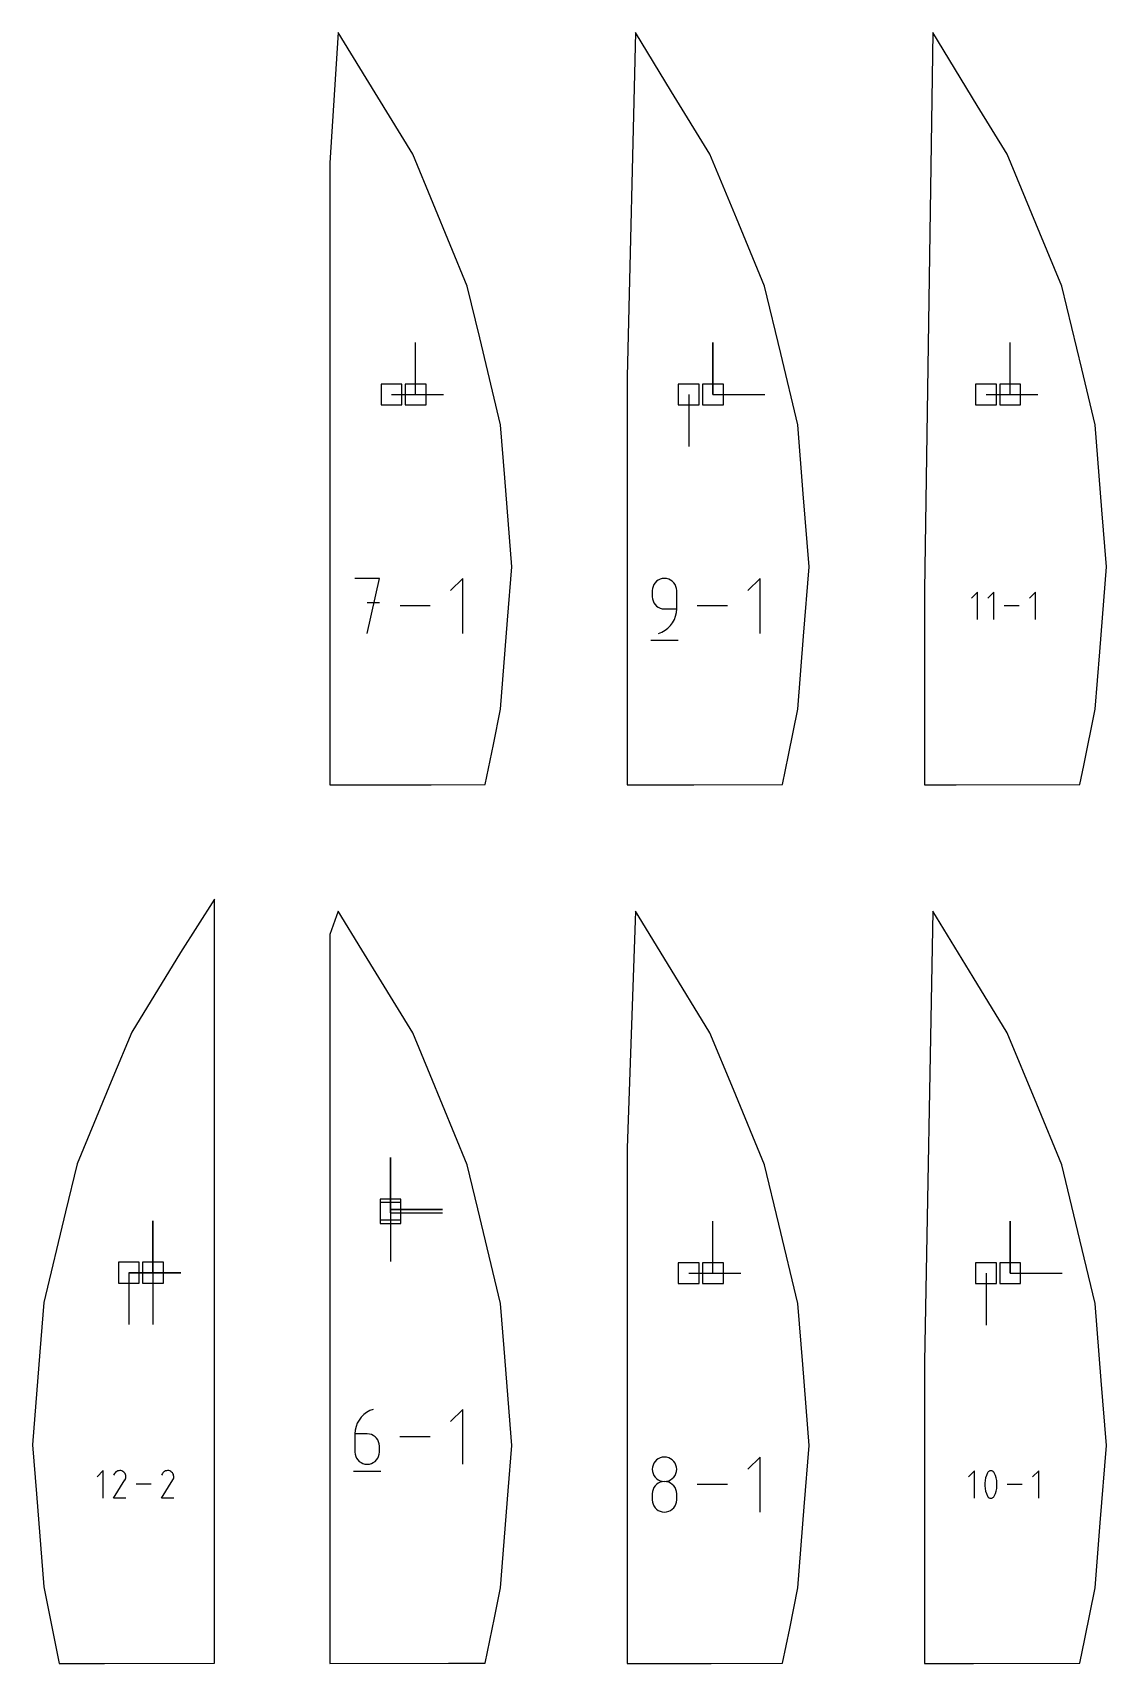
# Model space of a CAD drawing. Extents: x 0 to 800, y 0 to 1000.
# Drawn here: x 243.6 to 273.13, y 834.22 to 879.07 of the extents above; entities that cross this region are included whole.
import ezdxf

# ---------------------------------------------------------------- set-up
doc = ezdxf.new("R2010")
doc.units = 0
doc.header["$MEASUREMENT"] = 0
for name, color, linetype in [('annotation', 7, 'Continuous'), ('boundary', 7, 'Continuous'), ('hole', 7, 'Continuous')]:
    doc.layers.add(name, color=color, linetype=linetype)

msp = doc.modelspace()

# ---------------------------------------------------------------- linework, layer by layer
at = {"layer": 'annotation', "color": 1}
for p, q in [((254.136246, 869.119841), (254.136246, 870.548591)), ((262.311247, 869.119841), (262.311247, 870.548591)), ((262.311247, 869.119841), (262.311247, 870.548591)), ((262.311247, 870.548591), (262.311247, 869.119841)), ((270.486248, 869.119841), (270.486248, 870.548591)), ((253.469996, 869.119841), (254.898746, 869.119841)), ((261.644996, 869.119841), (261.644996, 867.691091)), ((262.311247, 869.119841), (263.739997, 869.119841)), ((269.819997, 869.119841), (271.248747, 869.119841)), ((253.139213, 864.061517), (252.467112, 864.061517)), ((252.80321, 862.550121), (253.139213, 864.061517)), ((255.435262, 864.061517), (255.09926, 863.72542)), ((255.435262, 862.550121), (255.435262, 864.061517)), ((260.647911, 863.785799), (260.642492, 863.72542)), ((260.66353, 863.842642), (260.647911, 863.785799)), ((260.688391, 863.894996), (260.66353, 863.842642)), ((260.72154, 863.941908), (260.688391, 863.894996)), ((260.76202, 863.982428), (260.72154, 863.941908)), ((260.808874, 864.015601), (260.76202, 863.982428)), ((260.861145, 864.040475), (260.808874, 864.015601)), ((260.917878, 864.056098), (260.861145, 864.040475)), ((260.978116, 864.061517), (260.917878, 864.056098)), ((261.038479, 864.056098), (260.978116, 864.061517)), ((260.978116, 864.061517), (260.978116, 864.061517)), ((261.095278, 864.040475), (261.038479, 864.056098)), ((261.147569, 864.015601), (261.095278, 864.040475)), ((261.194407, 863.982428), (261.147569, 864.015601)), ((261.234847, 863.941908), (261.194407, 863.982428)), ((261.267946, 863.894996), (261.234847, 863.941908)), ((261.292757, 863.842642), (261.267946, 863.894996)), ((261.308336, 863.785799), (261.292757, 863.842642)), ((261.313739, 863.72542), (261.308336, 863.785799)), ((263.609837, 864.061517), (263.273834, 863.72542)), ((263.609837, 862.550121), (263.609837, 864.061517)), ((253.139213, 863.388469), (252.80321, 863.388469)), ((260.642492, 863.72542), (260.642492, 863.557371)), ((260.642492, 863.557371), (260.642492, 863.557371)), ((260.642492, 863.557371), (260.647911, 863.496995)), ((260.647911, 863.496995), (260.66353, 863.440161)), ((260.66353, 863.440161), (260.688391, 863.38782)), ((260.688391, 863.38782), (260.72154, 863.340922)), ((260.72154, 863.340922), (260.76202, 863.300419)), ((261.313739, 863.221368), (261.313739, 863.72542)), ((261.313739, 863.72542), (261.313739, 863.72542)), ((269.585625, 863.683668), (269.417624, 863.51562)), ((269.585625, 862.92797), (269.585625, 863.683668)), ((270.037013, 863.683668), (269.869012, 863.51562)), ((270.037013, 862.92797), (270.037013, 863.683668)), ((271.184991, 863.683668), (271.016989, 863.51562)), ((271.184991, 862.92797), (271.184991, 863.683668)), ((254.532581, 863.305819), (253.706176, 863.305819)), ((260.76202, 863.300419), (260.808874, 863.267261)), ((260.808874, 863.267261), (260.861145, 863.242399)), ((260.861145, 863.242399), (260.917878, 863.226785)), ((260.917878, 863.226785), (260.978116, 863.221368)), ((260.978116, 863.221368), (261.313739, 863.221368)), ((261.202129, 862.842418), (261.249593, 862.928758)), ((261.249593, 862.928758), (261.284623, 863.021518)), ((261.284623, 863.021518), (261.306309, 863.119465)), ((261.306309, 863.119465), (261.313739, 863.221368)), ((262.707155, 863.305819), (261.88075, 863.305819)), ((270.73365, 863.305819), (270.320447, 863.305819)), ((260.810162, 862.550121), (260.90614, 862.585888)), ((260.810162, 862.550121), (260.810162, 862.550121)), ((260.90614, 862.585888), (260.994237, 862.634232)), ((260.994237, 862.634232), (261.07354, 862.693923)), ((261.07354, 862.693923), (261.143141, 862.763729)), ((261.143141, 862.763729), (261.202129, 862.842418)), ((260.600551, 862.361197), (261.356249, 862.361197)), ((253.446246, 846.705222), (253.446246, 848.133972)), ((253.446246, 846.705222), (253.446246, 848.133972)), ((253.446246, 848.133972), (253.446246, 846.705222)), ((253.446246, 846.705222), (253.446246, 848.133972)), ((253.446246, 848.133972), (253.446246, 846.705222)), ((253.446246, 846.609972), (253.446246, 848.038722)), ((253.446246, 846.609972), (253.446246, 848.038722)), ((253.446246, 848.038722), (253.446246, 846.609972)), ((246.913745, 844.966938), (246.913745, 846.395688)), ((246.913745, 844.966938), (246.913745, 846.395688)), ((246.913745, 846.395688), (246.913745, 844.966938)), ((253.446246, 846.705222), (254.874996, 846.705222)), ((253.446246, 846.705222), (254.874996, 846.705222)), ((254.874996, 846.705222), (253.446246, 846.705222)), ((253.446246, 846.705222), (253.446246, 845.276472)), ((253.446246, 846.609972), (254.874996, 846.609972)), ((262.311247, 844.95533), (262.311247, 846.38408)), ((270.486248, 844.95533), (270.486248, 846.38408)), ((270.486248, 844.95533), (270.486248, 846.38408)), ((270.486248, 846.38408), (270.486248, 844.95533)), ((246.247495, 844.966938), (247.676245, 844.966938)), ((246.247495, 844.966938), (247.676245, 844.966938)), ((247.676245, 844.966938), (246.247495, 844.966938)), ((246.247495, 844.966938), (246.247495, 843.538188)), ((246.913745, 844.966938), (246.913745, 843.538188)), ((261.644996, 844.95533), (263.073746, 844.95533)), ((269.819997, 844.95533), (269.819997, 843.52658)), ((270.486248, 844.95533), (271.914998, 844.95533)), ((252.579247, 840.915675), (252.531754, 840.82918)), ((252.638282, 840.994514), (252.579247, 840.915675)), ((252.707954, 841.064482), (252.638282, 840.994514)), ((252.787357, 841.12436), (252.707954, 841.064482)), ((252.875585, 841.172933), (252.787357, 841.12436)), ((252.971733, 841.208982), (252.875585, 841.172933)), ((252.971733, 841.208982), (252.971733, 841.208982)), ((255.434836, 841.208982), (255.098833, 840.872885)), ((255.434836, 839.697587), (255.434836, 841.208982)), ((252.475018, 840.638093), (252.467586, 840.535935)), ((252.467586, 840.535935), (252.467586, 840.033589)), ((252.80321, 840.535935), (252.467586, 840.535935)), ((252.496709, 840.736247), (252.475018, 840.638093)), ((252.531754, 840.82918), (252.496709, 840.736247)), ((252.863573, 840.530548), (252.80321, 840.535935)), ((252.920372, 840.515012), (252.863573, 840.530548)), ((252.972663, 840.490264), (252.920372, 840.515012)), ((253.019501, 840.45724), (252.972663, 840.490264)), ((252.467586, 840.033589), (252.467586, 840.033589)), ((252.467586, 840.033589), (252.473005, 839.973214)), ((253.059941, 840.416878), (253.019501, 840.45724)), ((253.09304, 840.370115), (253.059941, 840.416878)), ((253.117851, 840.317887), (253.09304, 840.370115)), ((253.13343, 840.261131), (253.117851, 840.317887)), ((253.138833, 840.200785), (253.13343, 840.261131)), ((253.13343, 839.973214), (253.138833, 840.033589)), ((253.138833, 840.033589), (253.138833, 840.200785)), ((253.138833, 840.200785), (253.138833, 840.200785)), ((254.532154, 840.453285), (253.705749, 840.453285)), ((252.473005, 839.973214), (252.488624, 839.91638)), ((252.488624, 839.91638), (252.513486, 839.864038)), ((252.513486, 839.864038), (252.546634, 839.81714)), ((252.546634, 839.81714), (252.587114, 839.776637)), ((252.587114, 839.776637), (252.633968, 839.743479)), ((252.633968, 839.743479), (252.686239, 839.718617)), ((252.686239, 839.718617), (252.742972, 839.703003)), ((252.742972, 839.703003), (252.80321, 839.697587)), ((252.80321, 839.697587), (252.863573, 839.703003)), ((252.80321, 839.697587), (252.80321, 839.697587)), ((252.863573, 839.703003), (252.920372, 839.718617)), ((252.920372, 839.718617), (252.972663, 839.743479)), ((252.972663, 839.743479), (253.019501, 839.776637)), ((253.019501, 839.776637), (253.059941, 839.81714)), ((253.059941, 839.81714), (253.09304, 839.864038)), ((253.09304, 839.864038), (253.117851, 839.91638)), ((253.117851, 839.91638), (253.13343, 839.973214)), ((260.648003, 839.620106), (260.642587, 839.560009)), ((260.663613, 839.676729), (260.648003, 839.620106)), ((260.688465, 839.728918), (260.663613, 839.676729)), ((260.721604, 839.775712), (260.688465, 839.728918)), ((260.762076, 839.816152), (260.721604, 839.775712)), ((260.808926, 839.849277), (260.762076, 839.816152)), ((260.861202, 839.874127), (260.808926, 839.849277)), ((260.917948, 839.889741), (260.861202, 839.874127)), ((260.978211, 839.895159), (260.917948, 839.889741)), ((261.038473, 839.889741), (260.978211, 839.895159)), ((260.978211, 839.895159), (260.978211, 839.895159)), ((261.09522, 839.874127), (261.038473, 839.889741)), ((261.147495, 839.849277), (261.09522, 839.874127)), ((261.194346, 839.816152), (261.147495, 839.849277)), ((261.234817, 839.775712), (261.194346, 839.816152)), ((261.267956, 839.728918), (261.234817, 839.775712)), ((261.292808, 839.676729), (261.267956, 839.728918)), ((261.308419, 839.620106), (261.292808, 839.676729)), ((261.313834, 839.560009), (261.308419, 839.620106)), ((263.609837, 839.897007), (263.273834, 839.560909)), ((263.609837, 838.385611), (263.609837, 839.897007)), ((245.54826, 839.525016), (245.380073, 839.356782)), ((245.54826, 838.768483), (245.54826, 839.525016)), ((245.831994, 838.768476), (246.142464, 839.268294)), ((245.854529, 839.440893), (245.832468, 839.398573)), ((245.872037, 839.465719), (245.854529, 839.440893)), ((245.893042, 839.486442), (245.872037, 839.465719)), ((245.916905, 839.502898), (245.893042, 839.486442)), ((245.942989, 839.51492), (245.916905, 839.502898)), ((245.970653, 839.522342), (245.942989, 839.51492)), ((245.99926, 839.524998), (245.970653, 839.522342)), ((246.02817, 839.522722), (245.99926, 839.524998)), ((246.056745, 839.515349), (246.02817, 839.522722)), ((246.084346, 839.502712), (246.056745, 839.515349)), ((246.109031, 839.485183), (246.084346, 839.502712)), ((246.084346, 839.502712), (246.084346, 839.502712)), ((246.129671, 839.464148), (246.109031, 839.485183)), ((246.146082, 839.440252), (246.129671, 839.464148)), ((246.142464, 839.268294), (246.142835, 839.268753)), ((246.142464, 839.268294), (246.142464, 839.268294)), ((246.142835, 839.268753), (246.143191, 839.269216)), ((246.143191, 839.269216), (246.143534, 839.269687)), ((246.143534, 839.269687), (246.143867, 839.27017)), ((246.143867, 839.27017), (246.144191, 839.270668)), ((246.144191, 839.270668), (246.144509, 839.271186)), ((246.144509, 839.271186), (246.144824, 839.271727)), ((246.144824, 839.271727), (246.145138, 839.272296)), ((246.145138, 839.272296), (246.145453, 839.272896)), ((246.145453, 839.272896), (246.158272, 839.30042)), ((246.145453, 839.272896), (246.145453, 839.272896)), ((246.15808, 839.414139), (246.146082, 839.440252)), ((246.165481, 839.386455), (246.15808, 839.414139)), ((246.158272, 839.30042), (246.165761, 839.328951)), ((246.168103, 839.357844), (246.165481, 839.386455)), ((246.165761, 839.328951), (246.168103, 839.357844)), ((246.865477, 839.14675), (246.451817, 839.14675)), ((247.149163, 838.768476), (247.459633, 839.268294)), ((247.171698, 839.440893), (247.149637, 839.398573)), ((247.189206, 839.465719), (247.171698, 839.440893)), ((247.210211, 839.486442), (247.189206, 839.465719)), ((247.234074, 839.502898), (247.210211, 839.486442)), ((247.260158, 839.51492), (247.234074, 839.502898)), ((247.287822, 839.522342), (247.260158, 839.51492)), ((247.316429, 839.524998), (247.287822, 839.522342)), ((247.345339, 839.522722), (247.316429, 839.524998)), ((247.373914, 839.515349), (247.345339, 839.522722)), ((247.401515, 839.502712), (247.373914, 839.515349)), ((247.4262, 839.485183), (247.401515, 839.502712)), ((247.401515, 839.502712), (247.401515, 839.502712)), ((247.44684, 839.464148), (247.4262, 839.485183)), ((247.463251, 839.440252), (247.44684, 839.464148)), ((247.459633, 839.268294), (247.460004, 839.268753)), ((247.459633, 839.268294), (247.459633, 839.268294)), ((247.460004, 839.268753), (247.46036, 839.269216)), ((247.46036, 839.269216), (247.460703, 839.269687)), ((247.460703, 839.269687), (247.461036, 839.27017)), ((247.461036, 839.27017), (247.46136, 839.270668)), ((247.46136, 839.270668), (247.461678, 839.271186)), ((247.461678, 839.271186), (247.461993, 839.271727)), ((247.461993, 839.271727), (247.462307, 839.272296)), ((247.462307, 839.272296), (247.462622, 839.272896)), ((247.462622, 839.272896), (247.475441, 839.30042)), ((247.462622, 839.272896), (247.462622, 839.272896)), ((247.475249, 839.414139), (247.463251, 839.440252)), ((247.48265, 839.386455), (247.475249, 839.414139)), ((247.475441, 839.30042), (247.48293, 839.328951)), ((247.485272, 839.357844), (247.48265, 839.386455)), ((247.48293, 839.328951), (247.485272, 839.357844)), ((252.425551, 839.508662), (253.181248, 839.508662)), ((260.642587, 839.560009), (260.642587, 839.560009)), ((260.642587, 839.560009), (260.648006, 839.49963)), ((260.648006, 839.49963), (260.663624, 839.442787)), ((260.663624, 839.442787), (260.688486, 839.390433)), ((260.688486, 839.390433), (260.721635, 839.34352)), ((260.762076, 839.14483), (260.721604, 839.104319)), ((260.721635, 839.34352), (260.762115, 839.303001)), ((260.808926, 839.177998), (260.762076, 839.14483)), ((260.762115, 839.303001), (260.808968, 839.269828)), ((260.861202, 839.20287), (260.808926, 839.177998)), ((260.808968, 839.269828), (260.86124, 839.244954)), ((260.917948, 839.218492), (260.861202, 839.20287)), ((260.86124, 839.244954), (260.917973, 839.229331)), ((260.978211, 839.223912), (260.917948, 839.218492)), ((260.917973, 839.229331), (260.978211, 839.223912)), ((260.978211, 839.223912), (261.038449, 839.229331)), ((261.038473, 839.218495), (260.978211, 839.223912)), ((260.978211, 839.223912), (260.978211, 839.223912)), ((260.978211, 839.223912), (260.978211, 839.223912)), ((261.038449, 839.229331), (261.095181, 839.244954)), ((261.09522, 839.202881), (261.038473, 839.218495)), ((261.095181, 839.244954), (261.147453, 839.269828)), ((261.147495, 839.178019), (261.09522, 839.202881)), ((261.147453, 839.269828), (261.194307, 839.303001)), ((261.194346, 839.144861), (261.147495, 839.178019)), ((261.194307, 839.303001), (261.234786, 839.34352)), ((261.234817, 839.104358), (261.194346, 839.144861)), ((261.234786, 839.34352), (261.267935, 839.390433)), ((261.267935, 839.390433), (261.292797, 839.442787)), ((261.292797, 839.442787), (261.308415, 839.49963)), ((261.308415, 839.49963), (261.313834, 839.560009)), ((261.313834, 839.560009), (261.313834, 839.560009)), ((262.707155, 839.141309), (261.88075, 839.141309)), ((269.502556, 839.519158), (269.334554, 839.351109)), ((269.502556, 838.76346), (269.502556, 839.519158)), ((269.793218, 839.249585), (269.785976, 839.177213)), ((269.785976, 839.177213), (269.785976, 839.104543)), ((269.807702, 839.321099), (269.793218, 839.249585)), ((269.829428, 839.391197), (269.807702, 839.321099)), ((269.858396, 839.459319), (269.829428, 839.391197)), ((269.868151, 839.475541), (269.858396, 839.459319)), ((269.858396, 839.459319), (269.858396, 839.459319)), ((269.880309, 839.489365), (269.868151, 839.475541)), ((269.894466, 839.500658), (269.880309, 839.489365)), ((269.910221, 839.509285), (269.894466, 839.500658)), ((269.92717, 839.515112), (269.910221, 839.509285)), ((269.944911, 839.518007), (269.92717, 839.515112)), ((269.963042, 839.517834), (269.944911, 839.518007)), ((269.981161, 839.51446), (269.963042, 839.517834)), ((269.998863, 839.507752), (269.981161, 839.51446)), ((270.00564, 839.504191), (269.998863, 839.507752)), ((269.998863, 839.507752), (269.998863, 839.507752)), ((270.012143, 839.500101), (270.00564, 839.504191)), ((270.018341, 839.495513), (270.012143, 839.500101)), ((270.024202, 839.490461), (270.018341, 839.495513)), ((270.029694, 839.484977), (270.024202, 839.490461)), ((270.034786, 839.479093), (270.029694, 839.484977)), ((270.039446, 839.472842), (270.034786, 839.479093)), ((270.043643, 839.466255), (270.039446, 839.472842)), ((270.047344, 839.459366), (270.043643, 839.466255)), ((270.076453, 839.391104), (270.047344, 839.459366)), ((270.047344, 839.459366), (270.047344, 839.459366)), ((270.098285, 839.320901), (270.076453, 839.391104)), ((270.112839, 839.249317), (270.098285, 839.320901)), ((270.120116, 839.17691), (270.112839, 839.249317)), ((270.120116, 839.104239), (270.120116, 839.17691)), ((270.81672, 839.141309), (270.403517, 839.141309)), ((271.26806, 839.519158), (271.100059, 839.351109)), ((271.26806, 838.76346), (271.26806, 839.519158)), ((246.167989, 838.768476), (245.831994, 838.768476)), ((247.485158, 838.768476), (247.149163, 838.768476)), ((260.648003, 838.94826), (260.642587, 838.887909)), ((260.642587, 838.887909), (260.642587, 838.720713)), ((260.642587, 838.720713), (260.642587, 838.720713)), ((260.642587, 838.720713), (260.648006, 838.660367)), ((260.663613, 839.00508), (260.648003, 838.94826)), ((260.688465, 839.057418), (260.663613, 839.00508)), ((260.721604, 839.104319), (260.688465, 839.057418)), ((261.267956, 839.05746), (261.234817, 839.104358)), ((261.292808, 839.005119), (261.267956, 839.05746)), ((261.308419, 838.948285), (261.292808, 839.005119)), ((261.308415, 838.660367), (261.313834, 838.720713)), ((261.313834, 838.887909), (261.308419, 838.948285)), ((261.313834, 838.720713), (261.313834, 838.887909)), ((261.313834, 838.887909), (261.313834, 838.887909)), ((269.785976, 839.104543), (269.793218, 839.032132)), ((269.793218, 839.032132), (269.807702, 838.960541)), ((269.807702, 838.960541), (269.829428, 838.890328)), ((269.829428, 838.890328), (269.858396, 838.822051)), ((269.858396, 838.822051), (269.858396, 838.822051)), ((269.858396, 838.822051), (269.862085, 838.815176)), ((269.862085, 838.815176), (269.86625, 838.808622)), ((269.86625, 838.808622), (269.870876, 838.80241)), ((269.870876, 838.80241), (269.875944, 838.79656)), ((269.875944, 838.79656), (269.881437, 838.791091)), ((269.881437, 838.791091), (269.887336, 838.786023)), ((269.887336, 838.786023), (269.893626, 838.781377)), ((269.893626, 838.781377), (269.900288, 838.777172)), ((269.900288, 838.777172), (269.907304, 838.773428)), ((269.907304, 838.773428), (269.907304, 838.773428)), ((269.907304, 838.773428), (269.924867, 838.766862)), ((269.924867, 838.766862), (269.94288, 838.7636)), ((269.94288, 838.7636), (269.960935, 838.763509)), ((269.960935, 838.763509), (269.978625, 838.766456)), ((269.978625, 838.766456), (269.995542, 838.772307)), ((269.995542, 838.772307), (270.01128, 838.78093)), ((270.01128, 838.78093), (270.025431, 838.792191)), ((270.025431, 838.792191), (270.037588, 838.805959)), ((270.037588, 838.805959), (270.047344, 838.822099)), ((270.047344, 838.822099), (270.076453, 838.890234)), ((270.047344, 838.822099), (270.047344, 838.822099)), ((270.076453, 838.890234), (270.098285, 838.960343)), ((270.098285, 838.960343), (270.112839, 839.031864)), ((270.112839, 839.031864), (270.120116, 839.104239)), ((260.648006, 838.660367), (260.663624, 838.603611)), ((260.663624, 838.603611), (260.688486, 838.551383)), ((260.688486, 838.551383), (260.721635, 838.50462)), ((260.721635, 838.50462), (260.762115, 838.464258)), ((260.762115, 838.464258), (260.808968, 838.431235)), ((260.808968, 838.431235), (260.86124, 838.406486)), ((260.86124, 838.406486), (260.917973, 838.39095)), ((260.917973, 838.39095), (260.978211, 838.385564)), ((260.978211, 838.385564), (261.038449, 838.39095)), ((260.978211, 838.385564), (260.978211, 838.385564)), ((261.038449, 838.39095), (261.095181, 838.406486)), ((261.095181, 838.406486), (261.147453, 838.431235)), ((261.147453, 838.431235), (261.194307, 838.464258)), ((261.194307, 838.464258), (261.234786, 838.50462)), ((261.234786, 838.50462), (261.267935, 838.551383)), ((261.267935, 838.551383), (261.292797, 838.603611)), ((261.292797, 838.603611), (261.308415, 838.660367))]:
    msp.add_line(p, q, dxfattribs=at)
at = {"layer": 'boundary', "color": 5}
for p, q in [((252.004796, 879.071101), (251.779371, 875.493412)), ((252.771398, 877.82012), (252.004796, 879.071101)), ((260.179797, 879.071101), (259.954371, 869.616349)), ((261.17597, 877.445495), (260.179797, 879.071101)), ((268.354797, 879.071101), (268.129372, 863.739287)), ((269.580541, 877.070869), (268.354797, 879.071101)), ((254.054534, 875.726232), (252.771398, 877.82012)), ((262.229535, 875.726232), (261.17597, 877.445495)), ((270.404536, 875.726232), (269.580541, 877.070869)), ((251.779371, 875.493412), (251.779371, 858.38696)), ((254.616001, 874.370731), (254.054534, 875.726232)), ((262.959142, 873.964805), (262.229535, 875.726232)), ((271.302282, 873.558879), (270.404536, 875.726232)), ((255.555783, 872.101897), (254.616001, 874.370731)), ((263.730784, 872.101897), (262.959142, 873.964805)), ((271.905784, 872.101897), (271.302282, 873.558879)), ((255.898291, 870.67525), (255.555783, 872.101897)), ((264.175861, 870.248019), (263.730784, 872.101897)), ((272.453431, 869.820788), (271.905784, 872.101897)), ((256.471581, 868.287334), (255.898291, 870.67525)), ((264.646581, 868.287334), (264.175861, 870.248019)), ((259.954371, 869.616349), (259.954371, 858.38696)), ((272.821582, 868.287334), (272.453431, 869.820788)), ((256.586694, 866.824671), (256.471581, 868.287334)), ((264.796167, 866.386654), (264.646581, 868.287334)), ((273.005641, 865.948637), (272.821582, 868.287334)), ((256.779371, 864.37647), (256.586694, 866.824671)), ((264.954372, 864.37647), (264.796167, 866.386654)), ((273.129373, 864.37647), (273.005641, 865.948637)), ((256.664258, 862.913807), (256.779371, 864.37647)), ((264.804786, 862.475791), (264.954372, 864.37647)), ((272.945314, 862.037774), (273.129373, 864.37647)), ((268.129372, 863.739287), (268.129372, 858.38696)), ((256.47158, 860.465607), (256.664258, 862.913807)), ((264.646581, 860.465607), (264.804786, 862.475791)), ((272.821582, 860.465607), (272.945314, 862.037774)), ((256.27535, 859.494885), (256.47158, 860.465607)), ((264.391586, 859.204187), (264.646581, 860.465607)), ((272.507823, 858.91349), (272.821582, 860.465607)), ((256.051836, 858.389196), (256.27535, 859.494885)), ((264.226836, 858.389196), (264.391586, 859.204187)), ((272.401837, 858.389196), (272.507823, 858.91349)), ((251.779371, 858.38696), (254.565018, 858.388418)), ((254.565018, 858.388418), (256.051836, 858.389196)), ((259.954371, 858.38696), (261.782987, 858.387917)), ((261.782987, 858.387917), (264.226836, 858.389196)), ((268.129372, 858.38696), (269.000955, 858.387416)), ((269.000955, 858.387416), (272.401837, 858.389196)), ((248.604371, 855.235176), (247.669736, 853.772482)), ((248.604371, 852.818968), (248.604371, 855.235176)), ((252.004796, 854.906591), (251.779371, 854.267433)), ((252.656613, 853.842922), (252.004796, 854.906591)), ((260.179797, 854.906591), (259.954371, 848.39037)), ((261.061184, 853.468297), (260.179797, 854.906591)), ((268.354797, 854.906591), (268.129372, 842.513307)), ((269.465756, 853.093672), (268.354797, 854.906591)), ((251.779371, 854.267433), (251.779371, 834.22245)), ((247.669736, 853.772482), (246.329207, 851.584937)), ((254.054534, 851.561721), (252.656613, 853.842922)), ((262.229535, 851.561721), (261.061184, 853.468297)), ((270.404536, 851.561721), (269.465756, 853.093672)), ((248.60437, 834.224685), (248.604371, 852.818968)), ((246.329207, 851.584937), (245.809775, 850.330917)), ((254.531932, 850.409183), (254.054534, 851.561721)), ((262.875072, 850.003257), (262.229535, 851.561721)), ((271.218213, 849.597332), (270.404536, 851.561721)), ((245.809775, 850.330917), (244.827958, 847.960602)), ((255.555783, 847.937386), (254.531932, 850.409183)), ((263.730784, 847.937386), (262.875072, 850.003257)), ((271.905784, 847.937386), (271.218213, 849.597332)), ((259.954371, 848.39037), (259.954371, 834.22245)), ((244.827958, 847.960602), (244.511092, 846.640763)), ((255.847006, 846.724355), (255.555783, 847.937386)), ((264.124577, 846.297124), (263.730784, 847.937386)), ((272.402147, 845.869893), (271.905784, 847.937386)), ((244.511092, 846.640763), (243.912161, 844.146039)), ((256.471581, 844.122823), (255.847006, 846.724355)), ((264.646581, 844.122823), (264.124577, 846.297124)), ((272.821582, 844.122823), (272.402147, 845.869893)), ((243.912161, 844.146039), (243.805665, 842.79288)), ((256.569458, 842.879169), (256.471581, 844.122823)), ((264.778931, 842.441152), (264.646581, 844.122823)), ((272.988404, 842.003135), (272.821582, 844.122823)), ((243.805665, 842.79288), (243.60437, 840.235176)), ((256.779371, 840.21196), (256.569458, 842.879169)), ((264.954372, 840.21196), (264.778931, 842.441152)), ((268.129372, 842.513307), (268.129372, 834.22245)), ((273.129373, 840.21196), (272.988404, 842.003135)), ((243.60437, 840.235176), (243.710865, 838.882017)), ((256.681494, 838.968305), (256.779371, 840.21196)), ((264.822022, 838.530289), (264.954372, 840.21196)), ((272.96255, 838.092272), (273.129373, 840.21196)), ((243.710865, 838.882017), (243.912161, 836.324312)), ((256.47158, 836.301097), (256.681494, 838.968305)), ((264.646581, 836.301097), (264.822022, 838.530289)), ((272.821582, 836.301097), (272.96255, 838.092272)), ((243.912161, 836.324312), (244.096422, 835.415257)), ((256.304732, 835.475723), (256.47158, 836.301097)), ((264.420968, 835.185026), (264.646581, 836.301097)), ((272.537205, 834.894328), (272.821582, 836.301097)), ((244.096422, 835.415257), (244.338199, 834.22245)), ((256.051836, 834.224685), (256.304732, 835.475723)), ((264.226836, 834.224685), (264.420968, 835.185026)), ((272.401837, 834.224685), (272.537205, 834.894328)), ((244.338199, 834.22245), (245.583921, 834.223103)), ((245.583921, 834.223103), (248.60437, 834.224685)), ((251.779371, 834.22245), (255.043534, 834.224158)), ((255.043534, 834.224158), (256.051836, 834.224685)), ((259.954371, 834.22245), (262.261503, 834.223657)), ((262.261503, 834.223657), (264.226836, 834.224685)), ((268.129372, 834.22245), (269.479471, 834.223156)), ((269.479471, 834.223156), (272.401837, 834.224685))]:
    msp.add_line(p, q, dxfattribs=at)
at = {"layer": 'hole', "color": 5}
for p, q in [((253.755746, 869.405591), (253.184246, 869.405591)), ((253.184246, 869.405591), (253.184246, 868.834091)), ((253.755746, 868.834091), (253.755746, 869.405591)), ((254.421996, 869.405591), (253.850496, 869.405591)), ((253.850496, 869.405591), (253.850496, 868.834091)), ((254.421996, 868.834091), (254.421996, 869.405591)), ((261.930746, 869.405591), (261.359246, 869.405591)), ((261.359246, 869.405591), (261.359246, 868.834091)), ((261.930746, 868.834091), (261.930746, 869.405591)), ((262.596997, 869.405591), (262.025497, 869.405591)), ((262.025497, 869.405591), (262.025497, 868.834091)), ((262.596997, 868.834091), (262.596997, 869.405591)), ((270.105747, 869.405591), (269.534247, 869.405591)), ((269.534247, 869.405591), (269.534247, 868.834091)), ((270.105747, 868.834091), (270.105747, 869.405591)), ((270.771998, 869.405591), (270.200498, 869.405591)), ((270.200498, 869.405591), (270.200498, 868.834091)), ((270.771998, 868.834091), (270.771998, 869.405591)), ((253.184246, 868.834091), (253.755746, 868.834091)), ((253.850496, 868.834091), (254.421996, 868.834091)), ((261.359246, 868.834091), (261.930746, 868.834091)), ((262.025497, 868.834091), (262.596997, 868.834091)), ((269.534247, 868.834091), (270.105747, 868.834091)), ((270.200498, 868.834091), (270.771998, 868.834091)), ((253.731996, 846.990972), (253.160496, 846.990972)), ((253.160496, 846.990972), (253.160496, 846.419472)), ((253.731996, 846.895722), (253.160496, 846.895722)), ((253.160496, 846.895722), (253.160496, 846.324222)), ((253.731996, 846.419472), (253.731996, 846.990972)), ((253.731996, 846.324222), (253.731996, 846.895722)), ((253.160496, 846.419472), (253.731996, 846.419472)), ((253.160496, 846.324222), (253.731996, 846.324222)), ((246.533245, 845.252688), (245.961745, 845.252688)), ((245.961745, 845.252688), (245.961745, 844.681188)), ((246.533245, 844.681188), (246.533245, 845.252688)), ((247.199495, 845.252688), (246.627995, 845.252688)), ((246.627995, 845.252688), (246.627995, 844.681188)), ((247.199495, 844.681188), (247.199495, 845.252688)), ((261.930746, 845.24108), (261.359246, 845.24108)), ((261.359246, 845.24108), (261.359246, 844.66958)), ((261.930746, 844.66958), (261.930746, 845.24108)), ((262.596997, 845.24108), (262.025497, 845.24108)), ((262.025497, 845.24108), (262.025497, 844.66958)), ((262.596997, 844.66958), (262.596997, 845.24108)), ((270.105747, 845.24108), (269.534247, 845.24108)), ((269.534247, 845.24108), (269.534247, 844.66958)), ((270.105747, 844.66958), (270.105747, 845.24108)), ((270.771998, 845.24108), (270.200498, 845.24108)), ((270.200498, 845.24108), (270.200498, 844.66958)), ((270.771998, 844.66958), (270.771998, 845.24108)), ((245.961745, 844.681188), (246.533245, 844.681188)), ((246.627995, 844.681188), (247.199495, 844.681188)), ((261.359246, 844.66958), (261.930746, 844.66958)), ((262.025497, 844.66958), (262.596997, 844.66958)), ((269.534247, 844.66958), (270.105747, 844.66958)), ((270.200498, 844.66958), (270.771998, 844.66958))]:
    msp.add_line(p, q, dxfattribs=at)

doc.saveas('drawing.dxf')
